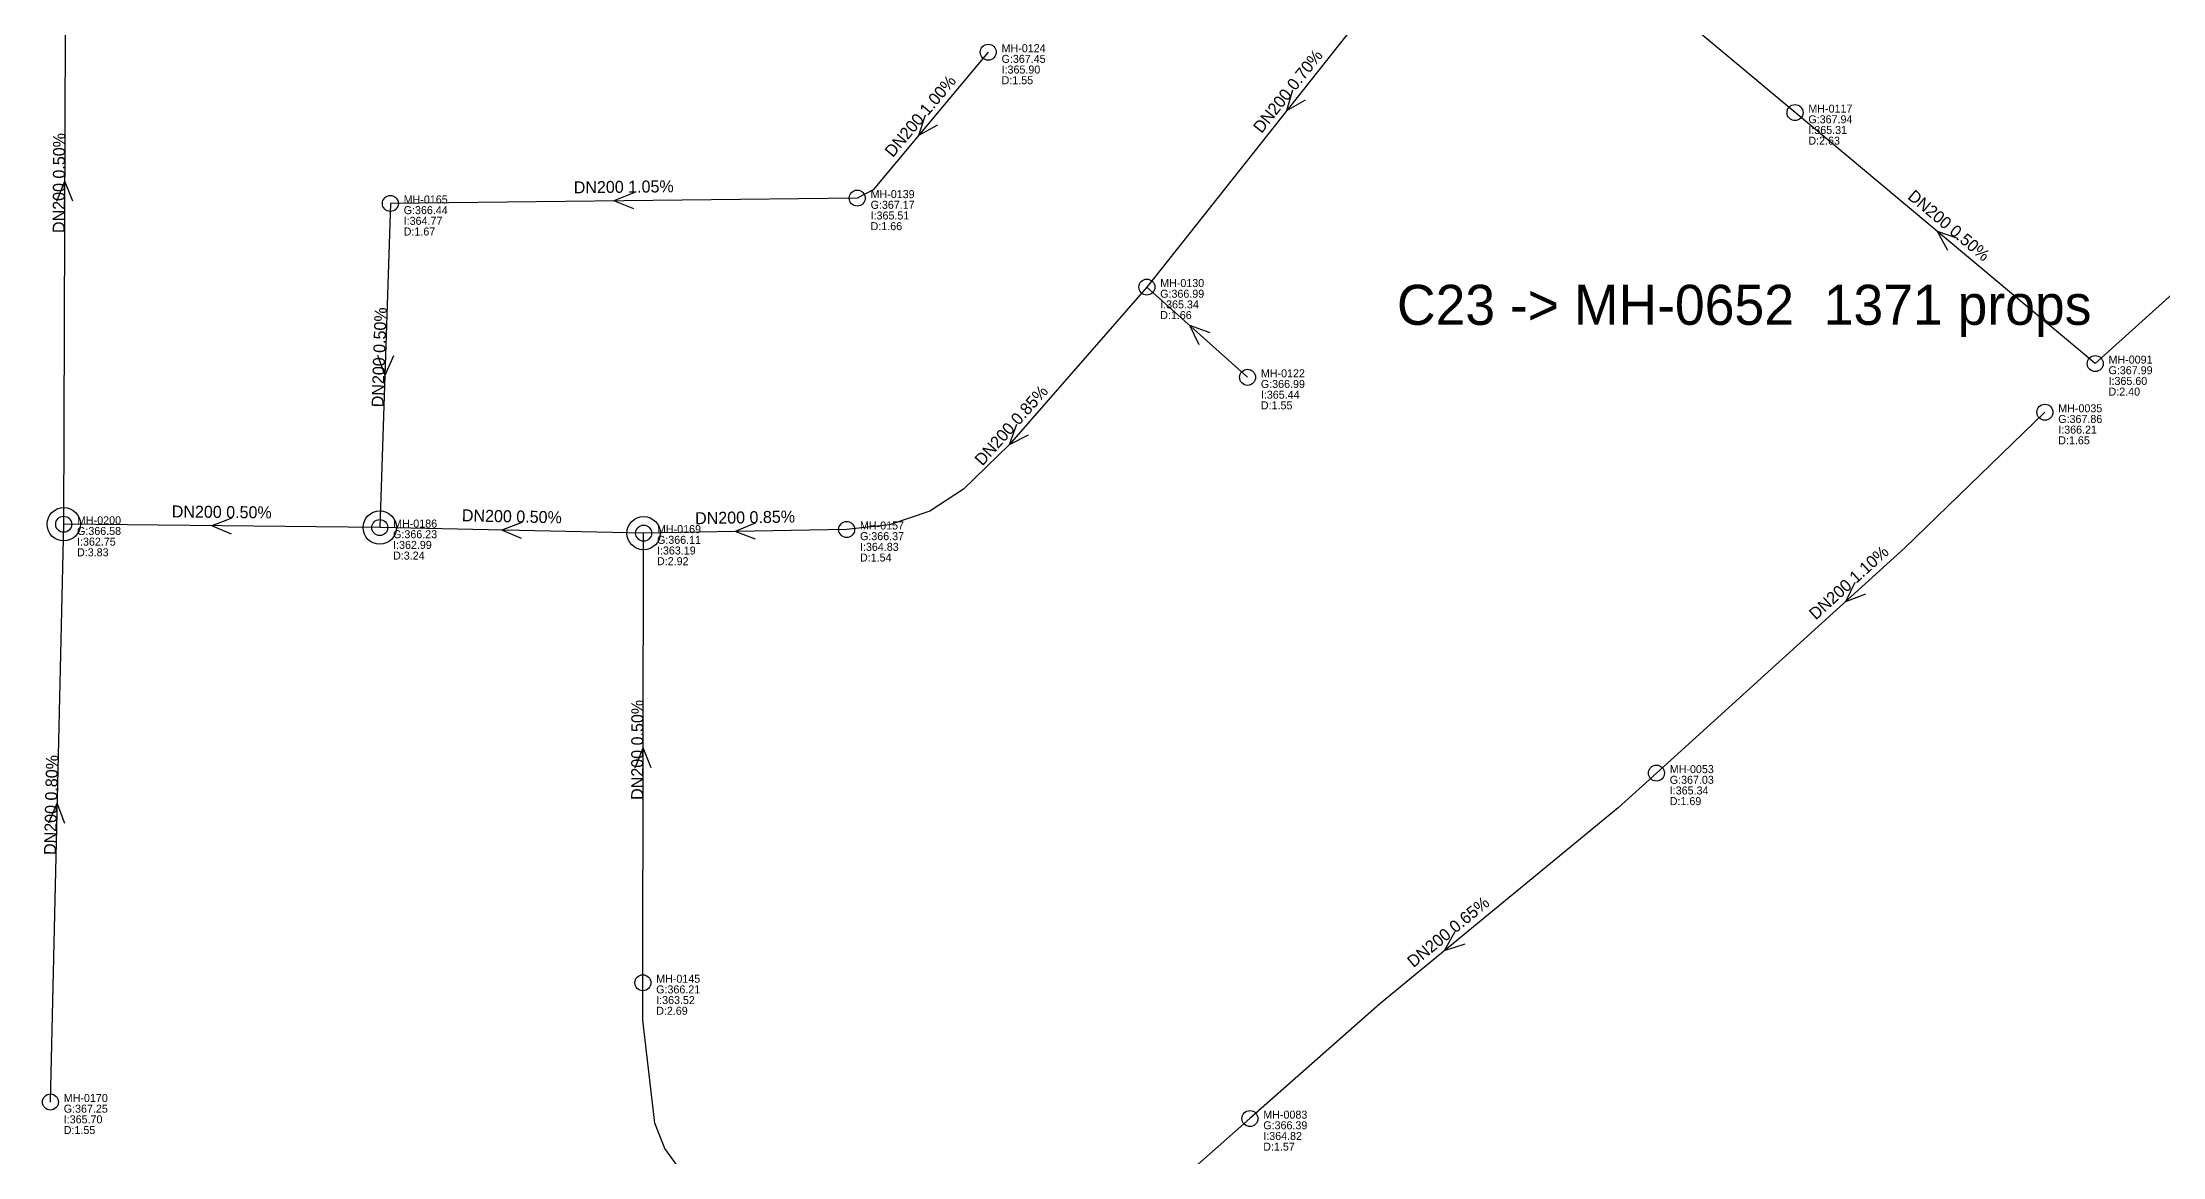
# Model space of a CAD drawing. Header units: metres. Extents: x 449149 to 451990, y 2566737 to 2570847.
# Drawn here: x 450759.7 to 451077.6, y 2569697 to 2569864 of the extents above; entities that cross this region are included whole.
import ezdxf
from ezdxf.enums import TextEntityAlignment as Align

# ---------------------------------------------------------------- set-up
doc = ezdxf.new("R2010")
doc.units = ezdxf.units.M
for name, color, linetype in [('SEW-CATCHMENT-LABEL', 4, 'Continuous'), ('SEW-DROP', 6, 'Continuous'), ('SEW-LABEL', 2, 'Continuous'), ('SEW-MH', 7, 'Continuous'), ('SEW-MH-LABEL', 8, 'Continuous'), ('SEW-PIPE-DN200', 3, 'Continuous')]:
    doc.layers.add(name, color=color, linetype=linetype)

msp = doc.modelspace()

# ---------------------------------------------------------------- linework, layer by layer
at = {"layer": 'SEW-DROP'}
for centre in [(450762.9, 2569791.79), (450810.29, 2569791.3), (450849.86, 2569790.46)]:
    msp.add_circle(centre, 2.5, dxfattribs=at)
at = {"layer": 'SEW-LABEL'}
for p, q in [((450947.15, 2569856.88), (450946.23, 2569853.79)), ((450949.04, 2569855.39), (450946.23, 2569853.79)), ((450892.08, 2569853.14), (450891.07, 2569850.07)), ((450893.92, 2569851.6), (450891.07, 2569850.07)), ((450761.87, 2569840.25), (450763.08, 2569843.24)), ((450764.27, 2569840.24), (450763.08, 2569843.24)), ((450848.37, 2569841.5), (450845.38, 2569840.26)), ((450848.4, 2569839.1), (450845.38, 2569840.26)), ((451045.39, 2569832.81), (451043.86, 2569835.66)), ((451046.93, 2569834.65), (451043.86, 2569835.66)), ((450933.17, 2569818.69), (450931.74, 2569821.59)), ((450934.78, 2569820.48), (450931.74, 2569821.59)), ((450809.94, 2569817.13), (450811.04, 2569814.09)), ((450812.33, 2569817.05), (450811.04, 2569814.09)), ((450905.75, 2569806.75), (450904.65, 2569803.71)), ((450907.54, 2569805.15), (450904.65, 2569803.71)), ((450788.11, 2569792.73), (450785.09, 2569791.56)), ((450788.08, 2569790.33), (450785.09, 2569791.56)), ((450831.6, 2569792.05), (450828.58, 2569790.91)), ((450866.56, 2569791.96), (450863.58, 2569790.71)), ((450831.55, 2569789.65), (450828.58, 2569790.91)), ((450866.61, 2569789.56), (450863.58, 2569790.71)), ((451031.48, 2569783.08), (451030.06, 2569780.18)), ((451033.09, 2569781.3), (451030.06, 2569780.18)), ((450848.6, 2569755.27), (450849.8, 2569758.27)), ((450851, 2569755.27), (450849.8, 2569758.27)), ((450760.67, 2569747.02), (450761.94, 2569749.99)), ((450763.07, 2569746.96), (450761.94, 2569749.99)), ((450971.47, 2569730.68), (450969.91, 2569727.85)), ((450972.99, 2569728.83), (450969.91, 2569727.85))]:
    msp.add_line(p, q, dxfattribs=at)
at = {"layer": 'SEW-MH'}
for centre in [(450901.53, 2569862.56), (451022.5, 2569853.5), (450811.88, 2569839.88), (450881.89, 2569840.68), (450925.31, 2569827.35), (451067.51, 2569815.88), (450940.41, 2569813.82), (451059.97, 2569808.58), (450762.9, 2569791.79), (450810.29, 2569791.3), (450849.86, 2569790.46), (450880.3, 2569791.01), (451001.72, 2569754.49), (450849.74, 2569723.07), (450760.91, 2569705.19), (450940.77, 2569702.7)]:
    msp.add_circle(centre, 1.2, dxfattribs=at)
at = {"layer": 'SEW-PIPE-DN200'}
for points in [[(450762.9, 2569791.79), (450763.22, 2569881.15), (450764.36, 2569891.63)], [(451022.5, 2569853.5), (450976.46, 2569891.98)], [(450969.02, 2569882.57), (450925.31, 2569827.35)], [(450901.53, 2569862.56), (450884.27, 2569841.95), (450881.89, 2569840.68)], [(451067.51, 2569815.88), (451022.5, 2569853.5)], [(451103.32, 2569848.15), (451067.51, 2569815.88)], [(450811.88, 2569839.88), (450810.29, 2569791.3)], [(450881.89, 2569840.68), (450881.89, 2569840.68), (450811.88, 2569839.88)], [(450925.31, 2569827.35), (450904.67, 2569803.71), (450897.81, 2569797.07), (450892.79, 2569793.76), (450886.74, 2569791.73), (450880.3, 2569791.01), (450880.3, 2569791.01)], [(450940.41, 2569813.82), (450925.31, 2569827.35)], [(451059.97, 2569808.58), (451038.95, 2569788.24), (451001.72, 2569754.49)], [(450760.91, 2569705.19), (450762.9, 2569791.79)], [(450810.29, 2569791.3), (450762.9, 2569791.79)], [(450849.86, 2569790.46), (450810.29, 2569791.3)], [(450849.74, 2569723.07), (450849.86, 2569790.46)], [(450880.3, 2569791.01), (450849.86, 2569790.46)], [(451001.72, 2569754.49), (450995.98, 2569749.29), (450960.21, 2569719.87), (450940.77, 2569702.7)], [(450888.1, 2569656.18), (450884.9, 2569659.86), (450857.45, 2569692.18), (450853.04, 2569698.24), (450851.53, 2569702), (450849.73, 2569717.45), (450849.74, 2569723.07)], [(450940.77, 2569702.7), (450888.1, 2569656.18)]]:
    msp.add_lwpolyline(points, dxfattribs=at)

# ---------------------------------------------------------------- texts
at = {"layer": 'SEW-CATCHMENT-LABEL'}
msp.add_text('C23 -> MH-0652  1371 props', height=6, dxfattribs=at).set_placement((451014.88, 2569821.69), align=Align.CENTER)
at = {"layer": 'SEW-LABEL'}
for s, rotation, p in [('DN200 0.70%', 51.6384, (450947.16, 2569856.16)), ('DN200 1.00%', 50.0549, (450892.03, 2569852.42)), ('DN200 0.50%', 89.7917, (450763.08, 2569842.94)), ('DN200 1.05%', 0.6498, (450846.88, 2569841.48)), ('DN200 0.50%', 320.1121, (451045.01, 2569835.89)), ('DN200 0.50%', 88.1314, (450811.09, 2569816.79)), ('DN200 0.85%', 48.2638, (450905.65, 2569806.03)), ('DN200 0.50%', 359.4022, (450786.59, 2569792.74)), ('DN200 0.50%', 358.7915, (450830.08, 2569792.08)), ('DN200 0.85%', 1.0287, (450865.08, 2569791.93)), ('DN200 1.10%', 42.1894, (451031.17, 2569782.39)), ('DN200 0.50%', 89.8912, (450849.8, 2569757.97)), ('DN200 0.80%', 88.6842, (450761.9, 2569749.69)), ('DN200 0.65%', 39.4367, (450971.07, 2569730))]:
    msp.add_text(s, height=1.8, rotation=rotation, dxfattribs=at).set_placement(p, align=Align.CENTER)
at = {"layer": 'SEW-MH-LABEL'}
for s, p in [('G:367.45', (450903.53, 2569860.96)), ('MH-0124', (450903.53, 2569862.56)), ('D:1.55', (450903.53, 2569857.76)), ('I:365.90', (450903.53, 2569859.36)), ('G:367.94', (451024.5, 2569851.9)), ('MH-0117', (451024.5, 2569853.5)), ('D:2.63', (451024.5, 2569848.7)), ('I:365.31', (451024.5, 2569850.3)), ('G:366.44', (450813.88, 2569838.28)), ('MH-0165', (450813.88, 2569839.88)), ('G:367.17', (450883.89, 2569839.08)), ('MH-0139', (450883.89, 2569840.68)), ('D:1.67', (450813.88, 2569835.08)), ('I:364.77', (450813.88, 2569836.68)), ('D:1.66', (450883.89, 2569835.88)), ('I:365.51', (450883.89, 2569837.48)), ('G:366.99', (450927.31, 2569825.75)), ('MH-0130', (450927.31, 2569827.35)), ('D:1.66', (450927.31, 2569822.55)), ('I:365.34', (450927.31, 2569824.15)), ('MH-0091', (451069.51, 2569815.88)), ('MH-0122', (450942.41, 2569813.82)), ('G:367.99', (451069.51, 2569814.28)), ('I:365.60', (451069.51, 2569812.68)), ('G:366.99', (450942.41, 2569812.22)), ('I:365.44', (450942.41, 2569810.62)), ('D:2.40', (451069.51, 2569811.08)), ('D:1.55', (450942.41, 2569809.02)), ('G:367.86', (451061.97, 2569806.98)), ('MH-0035', (451061.97, 2569808.58)), ('D:1.65', (451061.97, 2569803.78)), ('I:366.21', (451061.97, 2569805.38)), ('G:366.58', (450764.9, 2569790.19)), ('MH-0200', (450764.9, 2569791.79)), ('MH-0186', (450812.29, 2569791.3)), ('MH-0169', (450851.86, 2569790.46)), ('MH-0157', (450882.3, 2569791.01)), ('D:3.83', (450764.9, 2569786.99)), ('I:362.75', (450764.9, 2569788.59)), ('G:366.23', (450812.29, 2569789.7)), ('I:362.99', (450812.29, 2569788.1)), ('G:366.11', (450851.86, 2569788.86)), ('I:363.19', (450851.86, 2569787.26)), ('G:366.37', (450882.3, 2569789.41)), ('I:364.83', (450882.3, 2569787.81)), ('D:3.24', (450812.29, 2569786.5)), ('D:2.92', (450851.86, 2569785.66)), ('D:1.54', (450882.3, 2569786.21)), ('G:367.03', (451003.72, 2569752.89)), ('MH-0053', (451003.72, 2569754.49)), ('D:1.69', (451003.72, 2569749.69)), ('I:365.34', (451003.72, 2569751.29)), ('G:366.21', (450851.74, 2569721.47)), ('MH-0145', (450851.74, 2569723.07)), ('D:2.69', (450851.74, 2569718.27)), ('I:363.52', (450851.74, 2569719.87)), ('MH-0170', (450762.91, 2569705.19)), ('G:367.25', (450762.91, 2569703.59)), ('I:365.70', (450762.91, 2569701.99)), ('G:366.39', (450942.77, 2569701.1)), ('MH-0083', (450942.77, 2569702.7)), ('D:1.55', (450762.91, 2569700.39)), ('D:1.57', (450942.77, 2569697.9)), ('I:364.82', (450942.77, 2569699.5))]:
    msp.add_text(s, height=1.2, dxfattribs=at).set_placement(p)

doc.saveas('drawing.dxf')
